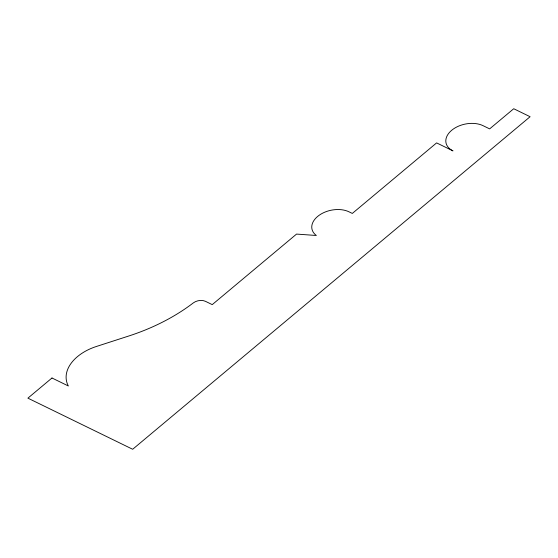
<?xml version="1.0" encoding="UTF-8"?>
<svg xmlns="http://www.w3.org/2000/svg" width="558" height="558" viewBox="0 0 558 558"><rect width="100%" height="100%" fill="white"/><g stroke="black" fill="none" stroke-linecap="round" stroke-linejoin="round"><path stroke-width="0.84" d="M51.985 377.996L27.9 398.154L132.671 449.267L530.1 116.72L513.73 108.733L489.645 128.884L483.095 125.689A22.515 14.501 -11.7 0 0 451.673 130.3A22.515 14.501 -11.7 0 0 452.984 150.883L436.614 142.897L352.314 213.435L349.036 211.838A22.515 14.501 -11.7 0 0 318.967 215.402A22.515 14.501 -11.7 0 0 316.358 235.483L296.542 234.088L212.235 304.626L205.511 301.348A9.005 5.803 -11.7 0 0 193.27 302.931A162.085 104.402 -11.7 0 1 128.64 336.049L96.394 346.476A43.538 28.04 -11.7 0 0 68.355 385.983L51.985 377.996"/></g></svg>
